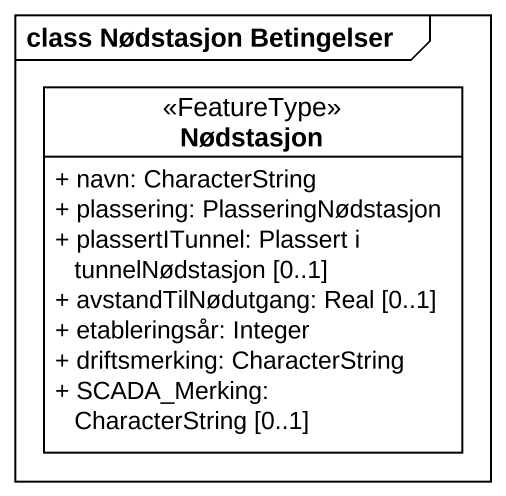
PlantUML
@startuml
mainframe class Nødstasjon Betingelser
hide circle
hide empty members
skinparam classAttributeIconSize 0
class Nødstasjon <<FeatureType>> {
  + navn: CharacterString
  + plassering: PlasseringNødstasjon
  + plassertITunnel: Plassert i tunnelNødstasjon [0..1]
  + avstandTilNødutgang: Real [0..1]
  + etableringsår: Integer
  + driftsmerking: CharacterString
  + SCADA_Merking: CharacterString [0..1]
}
@enduml
